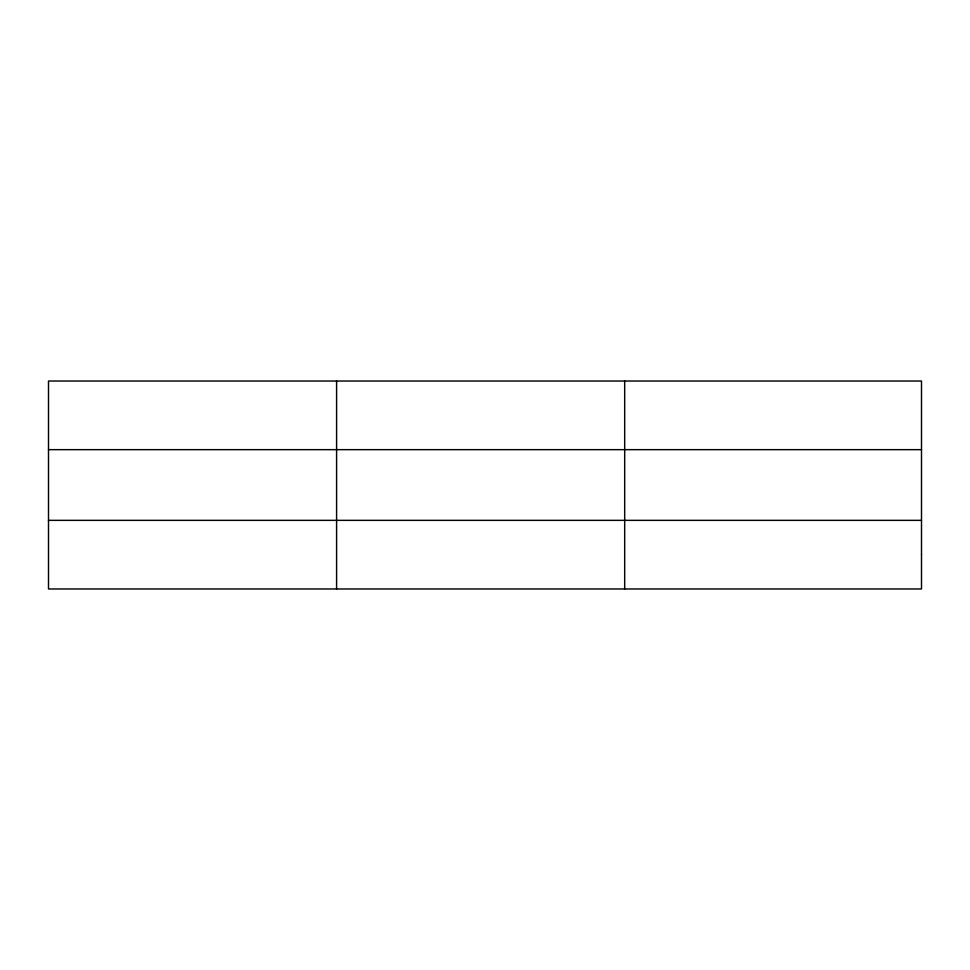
<?xml version="1.0" encoding="UTF-8"?>
<svg xmlns="http://www.w3.org/2000/svg" width="970" height="970" viewBox="0 0 970 970"><rect width="100%" height="100%" fill="white"/><g stroke="black" fill="none" stroke-linecap="round" stroke-linejoin="round"><path stroke-width="1.45" d="M336.59 381.028L336.59 588.972M624.68 381.028L624.68 588.972M48.5 449.656L921.5 449.656M48.5 520.344L921.5 520.344M921.5 554.658L921.5 588.972L48.5 588.972L48.5 381.028L921.5 381.028L921.5 554.658"/></g></svg>
